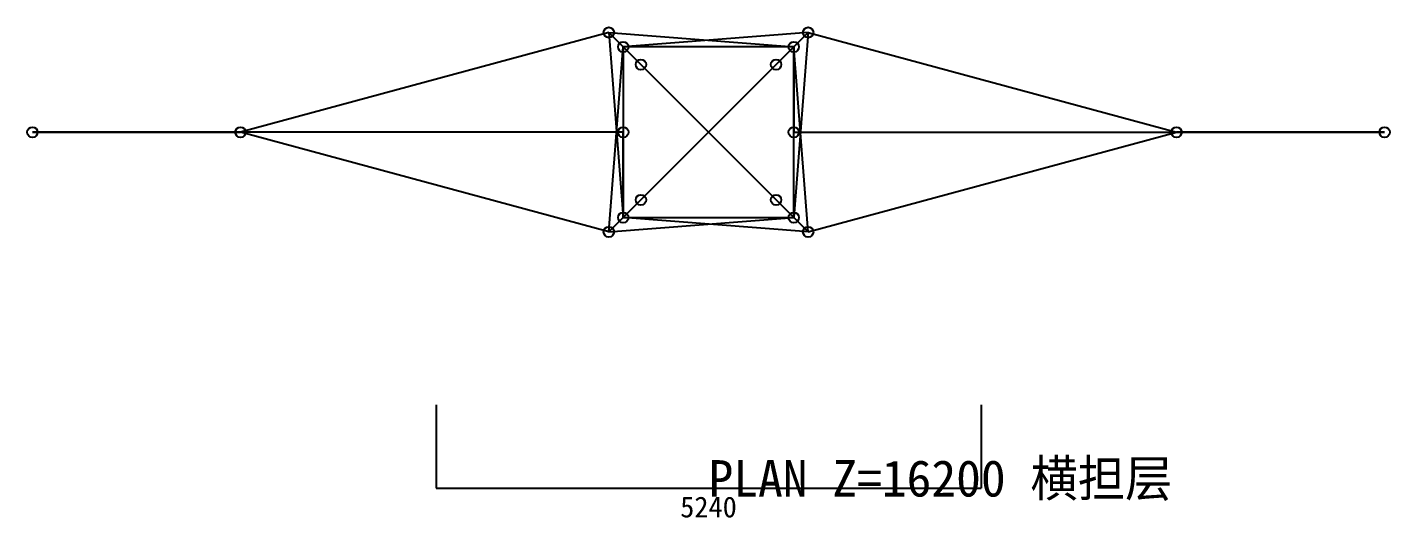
# Model space of a CAD drawing. Header units: millimetres. Extents: x -540 to 118000, y 2000 to 84000.
# Drawn here: x 43450 to 56550, y 34297 to 39008 of the extents above; entities that cross this region are included whole.
import ezdxf
from ezdxf.enums import TextEntityAlignment as Align

# ---------------------------------------------------------------- set-up
doc = ezdxf.new("R2010")
doc.units = ezdxf.units.MM
for name, color, linetype in [('CROSS', 6, 'Continuous'), ('DIAG', 5, 'Continuous'), ('DIM', 140, 'Continuous'), ('HEAD', 4, 'Continuous'), ('HORIZ', 3, 'Continuous'), ('LEG', 1, 'Continuous'), ('NODE', 2, 'Continuous'), ('TEXT', 8, 'Continuous')]:
    doc.layers.add(name, color=color, linetype=linetype)

msp = doc.modelspace()

# ---------------------------------------------------------------- linework, layer by layer
at = {"layer": 'CROSS'}
for p, q in [((49180, 38820), (49180, 38000)), ((50820, 38820), (50820, 38000)), ((45500, 38000), (43500, 38000)), ((43500, 38000), (44500, 38000)), ((44500, 38000), (45500, 38000)), ((49180, 38000), (45500, 38000)), ((49180, 37180), (49180, 38000)), ((50820, 37180), (50820, 38000)), ((50820, 38000), (54500, 38000)), ((54500, 38000), (56500, 38000)), ((55500, 38000), (54500, 38000)), ((56500, 38000), (55500, 38000))]:
    msp.add_line(p, q, dxfattribs=at)
at = {"layer": 'DIAG'}
for p, q in [((49042, 38958), (45500, 38000)), ((49042, 38958), (50820, 38820)), ((49042, 38958), (49180, 37180)), ((50958, 38958), (49180, 38820)), ((50958, 38958), (50820, 37180)), ((50958, 38958), (54500, 38000)), ((49042, 37042), (49180, 38820)), ((50958, 37042), (50820, 38820)), ((45500, 38000), (43500, 38000)), ((49180, 38000), (43500, 38000)), ((49042, 37042), (45500, 38000)), ((50820, 38000), (56500, 38000)), ((50958, 37042), (54500, 38000)), ((54500, 38000), (56500, 38000)), ((49042, 37042), (50820, 37180)), ((50958, 37042), (49180, 37180))]:
    msp.add_line(p, q, dxfattribs=at)
at = {"layer": 'DIM'}
for p, q in [((47380, 35380), (47380, 34580)), ((52620, 35380), (52620, 34580)), ((47380, 34580), (52620, 34580))]:
    msp.add_line(p, q, dxfattribs=at)
at = {"layer": 'HEAD'}
for p, q in [((49180, 38820), (49350, 38650)), ((50820, 38820), (50650, 38650)), ((49180, 37180), (49350, 37350)), ((50820, 37180), (50650, 37350))]:
    msp.add_line(p, q, dxfattribs=at)
at = {"layer": 'HORIZ'}
for p, q in [((50820, 38820), (49180, 38820)), ((49180, 38820), (49180, 37180)), ((50820, 38820), (49180, 37180)), ((49180, 38820), (50820, 37180)), ((50820, 37180), (50820, 38820)), ((49180, 37180), (50820, 37180))]:
    msp.add_line(p, q, dxfattribs=at)
at = {"layer": 'LEG'}
for p, q in [((49042, 38958), (49180, 38820)), ((50958, 38958), (50820, 38820)), ((49042, 37042), (49180, 37180)), ((50958, 37042), (50820, 37180))]:
    msp.add_line(p, q, dxfattribs=at)
at = {"layer": 'NODE'}
for centre in [(49042, 38958), (50958, 38958), (49180, 38820), (50820, 38820), (49350, 38650), (50650, 38650), (43500, 38000), (45500, 38000), (49180, 38000), (50820, 38000), (54500, 38000), (56500, 38000), (49350, 37350), (50650, 37350), (49180, 37180), (50820, 37180), (49042, 37042), (50958, 37042)]:
    msp.add_circle(centre, 50, dxfattribs=at)

# ---------------------------------------------------------------- texts
at = {"layer": 'DIM'}
msp.add_text('5240', height=200, dxfattribs=at).set_placement((50000, 34400), align=Align.MIDDLE_CENTER)
at = {"layer": 'TEXT'}
msp.add_text('PLAN Z=16200 横担层', height=350, dxfattribs=at).set_placement((50000, 34500))

doc.saveas('drawing.dxf')
